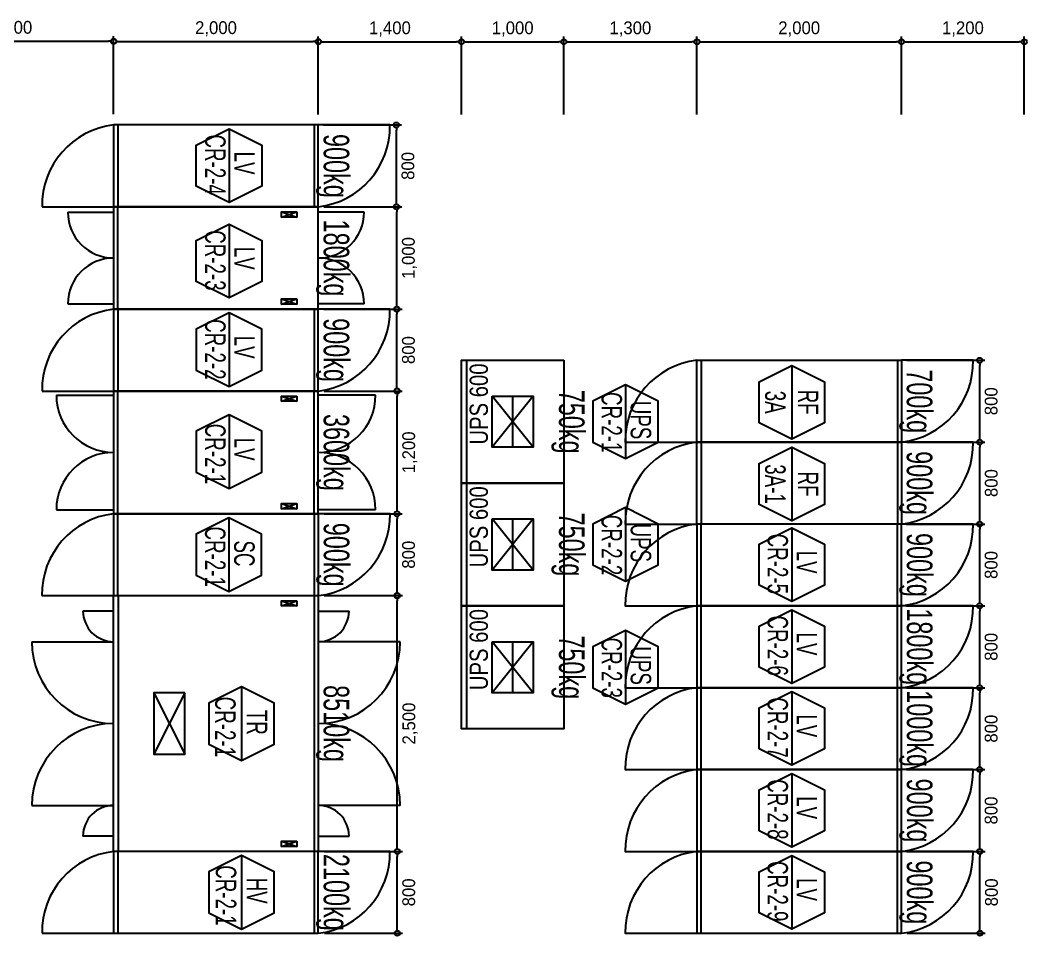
# Model space of a CAD drawing. Header units: millimetres. Extents: x 89978 to 501025, y -351975 to 837171.
# Drawn here: x 300686 to 310525, y 742978 to 751928 of the extents above; entities that cross this region are included whole.
import ezdxf
from ezdxf.enums import TextEntityAlignment as Align

# ---------------------------------------------------------------- set-up
doc = ezdxf.new("R2010")
doc.units = ezdxf.units.MM
doc.header["$LTSCALE"] = 150
doc.layers.get('Defpoints').update_dxf_attribs({"color": 150})
for name, color, linetype in [('------00 Switch Gear', 3, 'Continuous'), ('------00 Switch Gear_Number', 1, 'Continuous'), ('-----36 Dimension', 1, 'Continuous'), ('20251030_전기하중검토', 241, 'Continuous')]:
    doc.layers.add(name, color=color, linetype=linetype)
doc.layers.add('NOPLOT', color=191, linetype='Continuous', plot=False)
doc.styles.add('ELEC', font='')
doc.styles.get('ELEC').set_extended_font_data('Dotum')
doc.dimstyles.new('ELEC', dxfattribs={"dimscale": 100, "dimtxt": 2, "dimasz": 1, "dimexe": 2, "dimexo": 1, "dimgap": 1, "dimtad": 1, "dimdec": 0, "dimrnd": 0.25, "dimzin": 9, "dimdsep": 32, "dimlunit": 6, "dimtxsty": 'ELEC', "dimblk": 'Z_DOT', "dimcen": 3, "dimclrd": 7, "dimclre": 7, "dimclrt": 3, "dimadec": 0, "dimazin": 0, "dimtfac": 1, "dimtdec": 0, "dimtix": 1, "dimtmove": 2, "dimatfit": 1, "dimfxl": 1, "dimarcsym": 0})

# ---------------------------------------------------------------- blocks, each defined once
blk = doc.blocks.new('_DOTBLANK')
at = {"color": 0, "linetype": 'ByBlock'}
blk.add_line((-0.5, 0), (-1, 0), dxfattribs=at)
blk.add_circle((0, 0), 0.5, dxfattribs=at)
blk = doc.blocks.new('*D371')
at = {"layer": '-----36 Dimension', "color": 0, "lineweight": -2, "transparency": 16777216}
for p, q in [((306000, 751006, 0), (306000, 751766.6, 0)), ((307300, 751006, 0), (307300, 751766.6, 0)), ((306050, 751716.6, 0), (307250, 751716.6, 0))]:
    blk.add_line(p, q, dxfattribs=at)
at = {"layer": 'Defpoints', "color": 0, "transparency": 16777216}
for p in [(307300, 751716.6, 0), (306000, 750956), (307300, 750956, 0)]:
    blk.add_point(p, dxfattribs=at)
at = {"layer": '-----36 Dimension', "color": 0, "lineweight": -2, "transparency": 16777216, "xscale": 50, "yscale": 50, "zscale": 50, "rotation": 180}
blk.add_blockref('_DOTBLANK', (306000, 751716.6, 0), dxfattribs=at)
at = {"layer": '-----36 Dimension', "color": 0, "lineweight": -2, "transparency": 16777216, "xscale": 50, "yscale": 50, "zscale": 50}
blk.add_blockref('_DOTBLANK', (307300, 751716.6, 0), dxfattribs=at)
at = {"layer": '-----36 Dimension', "color": 0, "transparency": 16777216, "insert": (306650, 751841.2, 0), "char_height": 125, "attachment_point": 5, "style": 'ELEC'}
blk.add_mtext('1,300', dxfattribs=at)
blk = doc.blocks.new('Z_DOT')
for p, q in [((0, -2), (0, 2)), ((-2, 0), (2, 0))]:
    blk.add_line(p, q)
for radius in [2.5, 1.25]:
    blk.add_circle((0, 0), radius)
blk = doc.blocks.new('*D372')
at = {"layer": '-----36 Dimension', "color": 0, "lineweight": -2, "transparency": 16777216}
for p, q in [((301600.5, 751007.6, 0), (301600.5, 751768.2, 0)), ((303600.5, 751007.6, 0), (303600.5, 751768.2, 0)), ((301650.5, 751718.2, 0), (303550.5, 751718.2, 0))]:
    blk.add_line(p, q, dxfattribs=at)
at = {"layer": 'Defpoints', "color": 0, "transparency": 16777216}
for p in [(303600.5, 751718.2, 0), (301600.5, 750957.6, 0), (303600.5, 750957.6, 0)]:
    blk.add_point(p, dxfattribs=at)
at = {"layer": '-----36 Dimension', "color": 0, "lineweight": -2, "transparency": 16777216, "xscale": 50, "yscale": 50, "zscale": 50, "rotation": 180}
blk.add_blockref('_DOTBLANK', (301600.5, 751718.2, 0), dxfattribs=at)
at = {"layer": '-----36 Dimension', "color": 0, "lineweight": -2, "transparency": 16777216, "xscale": 50, "yscale": 50, "zscale": 50}
blk.add_blockref('_DOTBLANK', (303600.5, 751718.2, 0), dxfattribs=at)
at = {"layer": '-----36 Dimension', "color": 0, "transparency": 16777216, "insert": (302600.5, 751842.8, 0), "char_height": 125, "attachment_point": 5, "style": 'ELEC'}
blk.add_mtext('2,000', dxfattribs=at)
blk = doc.blocks.new('*D373')
at = {"layer": '-----36 Dimension', "color": 0, "lineweight": -2, "transparency": 16777216}
for p, q in [((299600.5, 751010.8, 0), (299600.5, 751771.3, 0)), ((301600.5, 751007.6, 0), (301600.5, 751771.3, 0)), ((299650.5, 751721.3, 0), (301550.5, 751721.3, 0))]:
    blk.add_line(p, q, dxfattribs=at)
at = {"layer": 'Defpoints', "color": 0, "transparency": 16777216}
for p in [(301600.5, 751721.3, 0), (299600.5, 750960.8, 0), (301600.5, 750957.6, 0)]:
    blk.add_point(p, dxfattribs=at)
at = {"layer": '-----36 Dimension', "color": 0, "lineweight": -2, "transparency": 16777216, "xscale": 50, "yscale": 50, "zscale": 50, "rotation": 180}
blk.add_blockref('_DOTBLANK', (299600.5, 751721.3, 0), dxfattribs=at)
at = {"layer": '-----36 Dimension', "color": 0, "lineweight": -2, "transparency": 16777216, "xscale": 50, "yscale": 50, "zscale": 50}
blk.add_blockref('_DOTBLANK', (301600.5, 751721.3, 0), dxfattribs=at)
at = {"layer": '-----36 Dimension', "color": 0, "transparency": 16777216, "insert": (300600.5, 751846, 0), "char_height": 125, "attachment_point": 5, "style": 'ELEC'}
blk.add_mtext('2,000', dxfattribs=at)
blk = doc.blocks.new('*D380')
at = {"layer": '-----36 Dimension', "color": 0, "lineweight": -2, "transparency": 16777216}
for p, q in [((309350, 747003.2), (310113.8, 747003.2)), ((310063.8, 746253.2), (310063.8, 746953.2)), ((309353.2, 746203.2), (310113.8, 746203.2))]:
    blk.add_line(p, q, dxfattribs=at)
at = {"layer": 'Defpoints', "color": 0, "transparency": 16777216}
for p in [(309300, 747003.2, 0), (310063.8, 747003.2), (309303.2, 746203.2, 0)]:
    blk.add_point(p, dxfattribs=at)
at = {"layer": '-----36 Dimension', "color": 0, "lineweight": -2, "transparency": 16777216, "xscale": 50, "yscale": 50, "zscale": 50}
for p, rotation in [((310063.8, 747003.2), 90), ((310063.8, 746203.2), 270)]:
    blk.add_blockref('_DOTBLANK', p, dxfattribs=dict(at, rotation=rotation))
at = {"layer": '-----36 Dimension', "color": 0, "transparency": 16777216, "insert": (310176.3, 746603.2), "char_height": 125, "attachment_point": 5, "rotation": 90, "style": 'ELEC'}
blk.add_mtext('800', dxfattribs=at)
blk = doc.blocks.new('*D381')
at = {"layer": '-----36 Dimension', "color": 0, "lineweight": -2, "transparency": 16777216}
for p, q in [((309350, 746203.2), (310113.8, 746203.2)), ((310063.8, 745453.2), (310063.8, 746153.2)), ((309353.2, 745403.2), (310113.8, 745403.2))]:
    blk.add_line(p, q, dxfattribs=at)
at = {"layer": 'Defpoints', "color": 0, "transparency": 16777216}
for p in [(309300, 746203.2, 0), (310063.8, 746203.2), (309303.2, 745403.2, 0)]:
    blk.add_point(p, dxfattribs=at)
at = {"layer": '-----36 Dimension', "color": 0, "lineweight": -2, "transparency": 16777216, "xscale": 50, "yscale": 50, "zscale": 50}
for p, rotation in [((310063.8, 746203.2), 90), ((310063.8, 745403.2), 270)]:
    blk.add_blockref('_DOTBLANK', p, dxfattribs=dict(at, rotation=rotation))
at = {"layer": '-----36 Dimension', "color": 0, "transparency": 16777216, "insert": (310176.3, 745803.2), "char_height": 125, "attachment_point": 5, "rotation": 90, "style": 'ELEC'}
blk.add_mtext('800', dxfattribs=at)
blk = doc.blocks.new('*D382')
at = {"layer": '-----36 Dimension', "color": 0, "lineweight": -2, "transparency": 16777216}
for p, q in [((309350, 745403.2), (310113.8, 745403.2)), ((310063.8, 744653.2), (310063.8, 745353.2)), ((309353.2, 744603.2), (310113.8, 744603.2))]:
    blk.add_line(p, q, dxfattribs=at)
at = {"layer": 'Defpoints', "color": 0, "transparency": 16777216}
for p in [(309300, 745403.2, 0), (310063.8, 745403.2), (309303.2, 744603.2, 0)]:
    blk.add_point(p, dxfattribs=at)
at = {"layer": '-----36 Dimension', "color": 0, "lineweight": -2, "transparency": 16777216, "xscale": 50, "yscale": 50, "zscale": 50}
for p, rotation in [((310063.8, 745403.2), 90), ((310063.8, 744603.2), 270)]:
    blk.add_blockref('_DOTBLANK', p, dxfattribs=dict(at, rotation=rotation))
at = {"layer": '-----36 Dimension', "color": 0, "transparency": 16777216, "insert": (310176.3, 745003.2), "char_height": 125, "attachment_point": 5, "rotation": 90, "style": 'ELEC'}
blk.add_mtext('800', dxfattribs=at)
blk = doc.blocks.new('*D383')
at = {"layer": '-----36 Dimension', "color": 0, "lineweight": -2, "transparency": 16777216}
for p, q in [((309350, 744603.2), (310113.8, 744603.2)), ((310063.8, 743853.2), (310063.8, 744553.2)), ((309353.2, 743803.2), (310113.8, 743803.2))]:
    blk.add_line(p, q, dxfattribs=at)
at = {"layer": 'Defpoints', "color": 0, "transparency": 16777216}
for p in [(309300, 744603.2, 0), (310063.8, 744603.2), (309303.2, 743803.2, 0)]:
    blk.add_point(p, dxfattribs=at)
at = {"layer": '-----36 Dimension', "color": 0, "lineweight": -2, "transparency": 16777216, "xscale": 50, "yscale": 50, "zscale": 50}
for p, rotation in [((310063.8, 744603.2), 90), ((310063.8, 743803.2), 270)]:
    blk.add_blockref('_DOTBLANK', p, dxfattribs=dict(at, rotation=rotation))
at = {"layer": '-----36 Dimension', "color": 0, "transparency": 16777216, "insert": (310176.3, 744203.2), "char_height": 125, "attachment_point": 5, "rotation": 90, "style": 'ELEC'}
blk.add_mtext('800', dxfattribs=at)
blk = doc.blocks.new('*D384')
at = {"layer": '-----36 Dimension', "color": 0, "lineweight": -2, "transparency": 16777216}
for p, q in [((309353.2, 743803.2), (310116.9, 743803.2)), ((310066.9, 743053.2), (310066.9, 743753.2)), ((309356.3, 743003.2), (310116.9, 743003.2))]:
    blk.add_line(p, q, dxfattribs=at)
at = {"layer": 'Defpoints', "color": 0, "transparency": 16777216}
for p in [(309303.2, 743803.2, 0), (310066.9, 743803.2), (309306.3, 743003.2, 0)]:
    blk.add_point(p, dxfattribs=at)
at = {"layer": '-----36 Dimension', "color": 0, "lineweight": -2, "transparency": 16777216, "xscale": 50, "yscale": 50, "zscale": 50}
for p, rotation in [((310066.9, 743803.2), 90), ((310066.9, 743003.2), 270)]:
    blk.add_blockref('_DOTBLANK', p, dxfattribs=dict(at, rotation=rotation))
at = {"layer": '-----36 Dimension', "color": 0, "transparency": 16777216, "insert": (310179.5, 743403.2), "char_height": 125, "attachment_point": 5, "rotation": 90, "style": 'ELEC'}
blk.add_mtext('800', dxfattribs=at)
blk = doc.blocks.new('*D385')
at = {"layer": '-----36 Dimension', "color": 0, "lineweight": -2, "transparency": 16777216}
for p, q in [((303650.5, 750903.2), (304414.2, 750903.2)), ((304364.2, 750153.2), (304364.2, 750853.2)), ((303653.6, 750103.2), (304414.2, 750103.2))]:
    blk.add_line(p, q, dxfattribs=at)
at = {"layer": 'Defpoints', "color": 0, "transparency": 16777216}
for p in [(303600.5, 750903.2, 0), (304364.2, 750903.2), (303603.6, 750103.2, 0)]:
    blk.add_point(p, dxfattribs=at)
at = {"layer": '-----36 Dimension', "color": 0, "lineweight": -2, "transparency": 16777216, "xscale": 50, "yscale": 50, "zscale": 50}
for p, rotation in [((304364.2, 750903.2), 90), ((304364.2, 750103.2), 270)]:
    blk.add_blockref('_DOTBLANK', p, dxfattribs=dict(at, rotation=rotation))
at = {"layer": '-----36 Dimension', "color": 0, "transparency": 16777216, "insert": (304476.8, 750503.2), "char_height": 125, "attachment_point": 5, "rotation": 90, "style": 'ELEC'}
blk.add_mtext('800', dxfattribs=at)
blk = doc.blocks.new('*D386')
at = {"layer": '-----36 Dimension', "color": 0, "lineweight": -2, "transparency": 16777216}
for p, q in [((303653.6, 750103.2), (304417.4, 750103.2)), ((304367.4, 749153.2), (304367.4, 750053.2)), ((303656.8, 749103.2), (304417.4, 749103.2))]:
    blk.add_line(p, q, dxfattribs=at)
at = {"layer": 'Defpoints', "color": 0, "transparency": 16777216}
for p in [(303603.6, 750103.2, 0), (304367.4, 750103.2), (303606.8, 749103.2, 0)]:
    blk.add_point(p, dxfattribs=at)
at = {"layer": '-----36 Dimension', "color": 0, "lineweight": -2, "transparency": 16777216, "xscale": 50, "yscale": 50, "zscale": 50}
for p, rotation in [((304367.4, 750103.2), 90), ((304367.4, 749103.2), 270)]:
    blk.add_blockref('_DOTBLANK', p, dxfattribs=dict(at, rotation=rotation))
at = {"layer": '-----36 Dimension', "color": 0, "transparency": 16777216, "insert": (304492, 749603.2), "char_height": 125, "attachment_point": 5, "rotation": 90, "style": 'ELEC'}
blk.add_mtext('1,000', dxfattribs=at)
blk = doc.blocks.new('*D387')
at = {"layer": '-----36 Dimension', "color": 0, "lineweight": -2, "transparency": 16777216}
for p, q in [((303655.2, 749103.2), (304419, 749103.2)), ((304369, 748353.2), (304369, 749053.2)), ((303658.4, 748303.2), (304419, 748303.2))]:
    blk.add_line(p, q, dxfattribs=at)
at = {"layer": 'Defpoints', "color": 0, "transparency": 16777216}
for p in [(303605.2, 749103.2, 0), (304369, 749103.2), (303608.4, 748303.2, 0)]:
    blk.add_point(p, dxfattribs=at)
at = {"layer": '-----36 Dimension', "color": 0, "lineweight": -2, "transparency": 16777216, "xscale": 50, "yscale": 50, "zscale": 50}
for p, rotation in [((304369, 749103.2), 90), ((304369, 748303.2), 270)]:
    blk.add_blockref('_DOTBLANK', p, dxfattribs=dict(at, rotation=rotation))
at = {"layer": '-----36 Dimension', "color": 0, "transparency": 16777216, "insert": (304481.6, 748703.2), "char_height": 125, "attachment_point": 5, "rotation": 90, "style": 'ELEC'}
blk.add_mtext('800', dxfattribs=at)
blk = doc.blocks.new('*D388')
at = {"layer": '-----36 Dimension', "color": 0, "lineweight": -2, "transparency": 16777216}
for p, q in [((303656.8, 748303.2), (304420.6, 748303.2)), ((304370.6, 747153.2), (304370.6, 748253.2)), ((303660, 747103.2), (304420.6, 747103.2))]:
    blk.add_line(p, q, dxfattribs=at)
at = {"layer": 'Defpoints', "color": 0, "transparency": 16777216}
for p in [(303606.8, 748303.2, 0), (304370.6, 748303.2), (303610, 747103.2, 0)]:
    blk.add_point(p, dxfattribs=at)
at = {"layer": '-----36 Dimension', "color": 0, "lineweight": -2, "transparency": 16777216, "xscale": 50, "yscale": 50, "zscale": 50}
for p, rotation in [((304370.6, 748303.2), 90), ((304370.6, 747103.2), 270)]:
    blk.add_blockref('_DOTBLANK', p, dxfattribs=dict(at, rotation=rotation))
at = {"layer": '-----36 Dimension', "color": 0, "transparency": 16777216, "insert": (304495.2, 747703.2), "char_height": 125, "attachment_point": 5, "rotation": 90, "style": 'ELEC'}
blk.add_mtext('1,200', dxfattribs=at)
blk = doc.blocks.new('*D389')
at = {"layer": '-----36 Dimension', "color": 0, "lineweight": -2, "transparency": 16777216}
for p, q in [((303656.8, 747103.2), (304420.6, 747103.2)), ((304370.6, 746353.2), (304370.6, 747053.2)), ((303660, 746303.2), (304420.6, 746303.2))]:
    blk.add_line(p, q, dxfattribs=at)
at = {"layer": 'Defpoints', "color": 0, "transparency": 16777216}
for p in [(303606.8, 747103.2, 0), (304370.6, 747103.2), (303610, 746303.2, 0)]:
    blk.add_point(p, dxfattribs=at)
at = {"layer": '-----36 Dimension', "color": 0, "lineweight": -2, "transparency": 16777216, "xscale": 50, "yscale": 50, "zscale": 50}
for p, rotation in [((304370.6, 747103.2), 90), ((304370.6, 746303.2), 270)]:
    blk.add_blockref('_DOTBLANK', p, dxfattribs=dict(at, rotation=rotation))
at = {"layer": '-----36 Dimension', "color": 0, "transparency": 16777216, "insert": (304483.1, 746703.2), "char_height": 125, "attachment_point": 5, "rotation": 90, "style": 'ELEC'}
blk.add_mtext('800', dxfattribs=at)
blk = doc.blocks.new('*D390')
at = {"layer": '-----36 Dimension', "color": 0, "lineweight": -2, "transparency": 16777216}
for p, q in [((303658.4, 746303.2), (304422.1, 746303.2)), ((304372.1, 743853.2), (304372.1, 746253.2)), ((303661.6, 743803.2), (304422.1, 743803.2))]:
    blk.add_line(p, q, dxfattribs=at)
at = {"layer": 'Defpoints', "color": 0, "transparency": 16777216}
for p in [(303608.4, 746303.2, 0), (304372.1, 746303.2), (303611.6, 743803.2, 0)]:
    blk.add_point(p, dxfattribs=at)
at = {"layer": '-----36 Dimension', "color": 0, "lineweight": -2, "transparency": 16777216, "xscale": 50, "yscale": 50, "zscale": 50}
for p, rotation in [((304372.1, 746303.2), 90), ((304372.1, 743803.2), 270)]:
    blk.add_blockref('_DOTBLANK', p, dxfattribs=dict(at, rotation=rotation))
at = {"layer": '-----36 Dimension', "color": 0, "transparency": 16777216, "insert": (304496.8, 745053.2), "char_height": 125, "attachment_point": 5, "rotation": 90, "style": 'ELEC'}
blk.add_mtext('2,500', dxfattribs=at)
blk = doc.blocks.new('*D391')
at = {"layer": '-----36 Dimension', "color": 0, "lineweight": -2, "transparency": 16777216}
for p, q in [((303658.4, 743803.2), (304422.1, 743803.2)), ((304372.1, 743053.2), (304372.1, 743753.2)), ((303661.6, 743003.2), (304422.1, 743003.2))]:
    blk.add_line(p, q, dxfattribs=at)
at = {"layer": 'Defpoints', "color": 0, "transparency": 16777216}
for p in [(303608.4, 743803.2, 0), (304372.1, 743803.2), (303611.6, 743003.2, 0)]:
    blk.add_point(p, dxfattribs=at)
at = {"layer": '-----36 Dimension', "color": 0, "lineweight": -2, "transparency": 16777216, "xscale": 50, "yscale": 50, "zscale": 50}
for p, rotation in [((304372.1, 743803.2), 90), ((304372.1, 743003.2), 270)]:
    blk.add_blockref('_DOTBLANK', p, dxfattribs=dict(at, rotation=rotation))
at = {"layer": '-----36 Dimension', "color": 0, "transparency": 16777216, "insert": (304484.7, 743403.2), "char_height": 125, "attachment_point": 5, "rotation": 90, "style": 'ELEC'}
blk.add_mtext('800', dxfattribs=at)
blk = doc.blocks.new('*D392')
at = {"layer": '-----36 Dimension', "color": 0, "lineweight": -2, "transparency": 16777216}
for p, q in [((309350, 748603.2), (310113.8, 748603.2)), ((310063.8, 747853.2), (310063.8, 748553.2)), ((309353.2, 747803.2), (310113.8, 747803.2))]:
    blk.add_line(p, q, dxfattribs=at)
at = {"layer": 'Defpoints', "color": 0, "transparency": 16777216}
for p in [(309300, 748603.2, 0), (310063.8, 748603.2), (309303.2, 747803.2, 0)]:
    blk.add_point(p, dxfattribs=at)
at = {"layer": '-----36 Dimension', "color": 0, "lineweight": -2, "transparency": 16777216, "xscale": 50, "yscale": 50, "zscale": 50}
for p, rotation in [((310063.8, 748603.2), 90), ((310063.8, 747803.2), 270)]:
    blk.add_blockref('_DOTBLANK', p, dxfattribs=dict(at, rotation=rotation))
at = {"layer": '-----36 Dimension', "color": 0, "transparency": 16777216, "insert": (310176.3, 748203.2), "char_height": 125, "attachment_point": 5, "rotation": 90, "style": 'ELEC'}
blk.add_mtext('800', dxfattribs=at)
blk = doc.blocks.new('*D355')
at = {"layer": '-----36 Dimension', "color": 0, "lineweight": -2, "transparency": 16777216}
for p, q in [((309351.6, 747803.2), (310115.3, 747803.2)), ((310065.3, 747053.2), (310065.3, 747753.2)), ((309354.8, 747003.2), (310115.3, 747003.2))]:
    blk.add_line(p, q, dxfattribs=at)
at = {"layer": 'Defpoints', "color": 0, "transparency": 16777216}
for p in [(309301.6, 747803.2, 0), (310065.3, 747803.2), (309304.8, 747003.2, 0)]:
    blk.add_point(p, dxfattribs=at)
at = {"layer": '-----36 Dimension', "color": 0, "lineweight": -2, "transparency": 16777216, "xscale": 50, "yscale": 50, "zscale": 50}
for p, rotation in [((310065.3, 747803.2), 90), ((310065.3, 747003.2), 270)]:
    blk.add_blockref('_DOTBLANK', p, dxfattribs=dict(at, rotation=rotation))
at = {"layer": '-----36 Dimension', "color": 0, "transparency": 16777216, "insert": (310177.9, 747403.2), "char_height": 125, "attachment_point": 5, "rotation": 90, "style": 'ELEC'}
blk.add_mtext('800', dxfattribs=at)
blk = doc.blocks.new('UPS 600kV')
at = {"layer": '------00 Switch Gear'}
blk.add_line((800, 850), (-402.4, 850), dxfattribs=at)
blk.add_lwpolyline([(797.6, -100), (-402.4, -100), (-402.4, 900), (797.6, 900)], close=True, dxfattribs=at)
at = {"layer": 'NOPLOT'}
for p, q in [((-52.4, 199), (447.6, 601)), ((447.6, 199), (-52.4, 601)), ((-52.4, 400), (447.6, 400))]:
    blk.add_line(p, q, dxfattribs=at)
blk.add_lwpolyline([(447.6, 601), (447.6, 199), (-52.4, 199), (-52.4, 601)], close=True, dxfattribs=at)
at = {"layer": 'NOPLOT', "style": 'ELEC', "width": 0.85}
blk.add_text('UPS 600', height=178.2, dxfattribs=at).set_placement((-26.2, 731.4), align=Align.MIDDLE_LEFT)
blk = doc.blocks.new('*D357')
at = {"layer": '-----36 Dimension', "color": 0, "lineweight": -2, "transparency": 16777216}
for p, q in [((307300, 751006, 0), (307300, 751766.6, 0)), ((309300, 751006, 0), (309300, 751766.6, 0)), ((307350, 751716.6, 0), (309250, 751716.6, 0))]:
    blk.add_line(p, q, dxfattribs=at)
at = {"layer": 'Defpoints', "color": 0, "transparency": 16777216}
for p in [(309300, 751716.6, 0), (307300, 750956, 0), (309300, 750956, 0)]:
    blk.add_point(p, dxfattribs=at)
at = {"layer": '-----36 Dimension', "color": 0, "lineweight": -2, "transparency": 16777216, "xscale": 50, "yscale": 50, "zscale": 50, "rotation": 180}
blk.add_blockref('_DOTBLANK', (307300, 751716.6, 0), dxfattribs=at)
at = {"layer": '-----36 Dimension', "color": 0, "lineweight": -2, "transparency": 16777216, "xscale": 50, "yscale": 50, "zscale": 50}
blk.add_blockref('_DOTBLANK', (309300, 751716.6, 0), dxfattribs=at)
at = {"layer": '-----36 Dimension', "color": 0, "transparency": 16777216, "insert": (308300, 751841.2, 0), "char_height": 125, "attachment_point": 5, "style": 'ELEC'}
blk.add_mtext('2,000', dxfattribs=at)
blk = doc.blocks.new('*D358')
at = {"layer": '-----36 Dimension', "color": 0, "lineweight": -2, "transparency": 16777216}
for p, q in [((309300, 751006, 0), (309300, 751766.6, 0)), ((310500, 751006, 0), (310500, 751766.6, 0)), ((309350, 751716.6, 0), (310450, 751716.6, 0))]:
    blk.add_line(p, q, dxfattribs=at)
at = {"layer": 'Defpoints', "color": 0, "transparency": 16777216}
for p in [(310500, 751716.6, 0), (309300, 750956, 0), (310500, 750956, 0)]:
    blk.add_point(p, dxfattribs=at)
at = {"layer": '-----36 Dimension', "color": 0, "lineweight": -2, "transparency": 16777216, "xscale": 50, "yscale": 50, "zscale": 50, "rotation": 180}
blk.add_blockref('_DOTBLANK', (309300, 751716.6, 0), dxfattribs=at)
at = {"layer": '-----36 Dimension', "color": 0, "lineweight": -2, "transparency": 16777216, "xscale": 50, "yscale": 50, "zscale": 50}
blk.add_blockref('_DOTBLANK', (310500, 751716.6, 0), dxfattribs=at)
at = {"layer": '-----36 Dimension', "color": 0, "transparency": 16777216, "insert": (309900, 751841.2, 0), "char_height": 125, "attachment_point": 5, "style": 'ELEC'}
blk.add_mtext('1,200', dxfattribs=at)
blk = doc.blocks.new('*D360')
at = {"layer": '-----36 Dimension', "color": 0, "lineweight": -2, "transparency": 16777216}
for p, q in [((305000, 751006, 0), (305000, 751766.6, 0)), ((306000, 751006, 0), (306000, 751766.6, 0)), ((305050, 751716.6, 0), (305950, 751716.6, 0))]:
    blk.add_line(p, q, dxfattribs=at)
at = {"layer": 'Defpoints', "color": 0, "transparency": 16777216}
for p in [(306000, 751716.6, 0), (305000, 750956), (306000, 750956)]:
    blk.add_point(p, dxfattribs=at)
at = {"layer": '-----36 Dimension', "color": 0, "lineweight": -2, "transparency": 16777216, "xscale": 50, "yscale": 50, "zscale": 50, "rotation": 180}
blk.add_blockref('_DOTBLANK', (305000, 751716.6, 0), dxfattribs=at)
at = {"layer": '-----36 Dimension', "color": 0, "lineweight": -2, "transparency": 16777216, "xscale": 50, "yscale": 50, "zscale": 50}
blk.add_blockref('_DOTBLANK', (306000, 751716.6, 0), dxfattribs=at)
at = {"layer": '-----36 Dimension', "color": 0, "transparency": 16777216, "insert": (305500, 751841.2, 0), "char_height": 125, "attachment_point": 5, "style": 'ELEC'}
blk.add_mtext('1,000', dxfattribs=at)
blk = doc.blocks.new('*D361')
at = {"layer": '-----36 Dimension', "color": 0, "lineweight": -2, "transparency": 16777216}
for p, q in [((303600.5, 751006), (303600.5, 751766.6)), ((305000, 751006), (305000, 751766.6)), ((303650.5, 751716.6), (304950, 751716.6))]:
    blk.add_line(p, q, dxfattribs=at)
at = {"layer": 'Defpoints', "color": 0, "transparency": 16777216}
for p in [(305000, 751716.6), (303600.5, 750956, 0), (305000, 750956)]:
    blk.add_point(p, dxfattribs=at)
at = {"layer": '-----36 Dimension', "color": 0, "lineweight": -2, "transparency": 16777216, "xscale": 50, "yscale": 50, "zscale": 50, "rotation": 180}
blk.add_blockref('_DOTBLANK', (303600.5, 751716.6), dxfattribs=at)
at = {"layer": '-----36 Dimension', "color": 0, "lineweight": -2, "transparency": 16777216, "xscale": 50, "yscale": 50, "zscale": 50}
blk.add_blockref('_DOTBLANK', (305000, 751716.6), dxfattribs=at)
at = {"layer": '-----36 Dimension', "color": 0, "transparency": 16777216, "insert": (304300.2, 751841.2), "char_height": 125, "attachment_point": 5, "style": 'ELEC'}
blk.add_mtext('1,400', dxfattribs=at)

msp = doc.modelspace()

# ---------------------------------------------------------------- linework, layer by layer
at = {"layer": '------00 Switch Gear'}
for p, q in [((301640.5, 750903.2, 0), (301640.5, 750103.2, 0)), ((303558.5, 750903.2, 0), (303558.5, 750103.2, 0)), ((304300.5, 750903.2, 0), (303600.5, 750903.2, 0)), ((300900.5, 750103.2, 0), (301600.5, 750103.2, 0)), ((301642.5, 749103.2, 0), (301642.5, 750103.2, 0)), ((301152.5, 750051.2, 0), (301600.5, 750051.2, 0)), ((303240.5, 750053.2, 0), (303390.5, 750003.2, 0)), ((303240.5, 750003.2, 0), (303390.5, 750053.2, 0)), ((304048.5, 750051.2, 0), (303600.5, 750051.2, 0)), ((301152.5, 749155.2, 0), (301600.5, 749155.2, 0)), ((303240.5, 749203.2, 0), (303390.5, 749153.2, 0)), ((303240.5, 749153.2, 0), (303390.5, 749203.2, 0)), ((304048.5, 749155.2, 0), (303600.5, 749155.2, 0)), ((301640.5, 749103.2, 0), (301640.5, 748303.2, 0)), ((303558.5, 749103.2, 0), (303558.5, 748303.2, 0)), ((304300.5, 749103.2, 0), (303600.5, 749103.2, 0)), ((307342, 748603.2), (307342, 747803.2)), ((309260, 748603.2), (309260, 747803.2)), ((300900.5, 748303.2, 0), (301600.5, 748303.2, 0)), ((300900.5, 748303.2, 0), (301600.5, 748303.2, 0)), ((301040.5, 748263.2, 0), (301600.5, 748263.2, 0)), ((301642.5, 747103.2, 0), (301642.5, 748303.2, 0)), ((303240.5, 748253.2, 0), (303390.5, 748203.2, 0)), ((303240.5, 748203.2, 0), (303390.5, 748253.2, 0)), ((303560.5, 747103.2, 0), (303560.5, 748303.2, 0)), ((304160.5, 748263.2, 0), (303600.5, 748263.2, 0)), ((307342, 747803.2), (307342, 747003.2)), ((309260, 747803.2), (309260, 747003.2)), ((301040.5, 747143.2, 0), (301600.5, 747143.2, 0)), ((303240.5, 747203.2, 0), (303390.5, 747153.2, 0)), ((303240.5, 747153.2, 0), (303390.5, 747203.2, 0)), ((304160.5, 747143.2, 0), (303600.5, 747143.2, 0)), ((301639.5, 747103.2, 0), (301639.5, 746303.2, 0)), ((303559.5, 747103.2, 0), (303559.5, 746303.2, 0)), ((304301.5, 747103.2, 0), (303601.5, 747103.2, 0)), ((307340, 747003.2), (307340, 746203.2)), ((309258, 747003.2), (309258, 746203.2)), ((310000, 747003.2), (309300, 747003.2)), ((300899.5, 746303.2, 0), (301599.5, 746303.2, 0)), ((301644.5, 746303.2, 0), (301644.5, 743803.2, 0)), ((303558.5, 746303.2, 0), (303558.5, 743803.2, 0)), ((303240.5, 746253.2, 0), (303390.5, 746203.2, 0)), ((303240.5, 746203.2, 0), (303390.5, 746253.2, 0)), ((307340, 746203.2), (307340, 745403.2)), ((309258, 746203.2), (309258, 745403.2)), ((310000, 746203.2), (309300, 746203.2)), ((301600.5, 746153.2, 0), (301300.5, 746153.2, 0)), ((303600.5, 746153.2, 0), (303900.5, 746153.2, 0)), ((300800.5, 745853.2, 0), (301600.5, 745853.2, 0)), ((304400.5, 745853.2, 0), (303600.5, 745853.2, 0)), ((307340, 745403.2), (307340, 744603.2)), ((309258, 745403.2), (309258, 744603.2)), ((310000, 745403.2), (309300, 745403.2)), ((307340, 744603.2), (307340, 743803.2)), ((309258, 744603.2), (309258, 743803.2)), ((310000, 744603.2), (309300, 744603.2)), ((300800.5, 744253.2, 0), (301600.5, 744253.2, 0)), ((304400.5, 744253.2, 0), (303600.5, 744253.2, 0)), ((301600.5, 743953.2, 0), (301300.5, 743953.2, 0)), ((303240.5, 743903.2, 0), (303390.5, 743853.2, 0)), ((303240.5, 743853.2, 0), (303390.5, 743903.2, 0)), ((303600.5, 743953.2, 0), (303900.5, 743953.2, 0)), ((301640.5, 743803.2, 0), (301640.5, 743003.2, 0)), ((303558.5, 743803.2, 0), (303558.5, 743003.2, 0)), ((304300.5, 743803.2, 0), (303600.5, 743803.2, 0)), ((307340, 743803.2), (307340, 743003.2)), ((309258, 743803.2), (309258, 743003.2)), ((310000, 743803.2), (309300, 743803.2)), ((300900.5, 743003.2, 0), (301600.5, 743003.2, 0))]:
    msp.add_line(p, q, dxfattribs=at)
at = {"layer": '------00 Switch Gear', "elevation": 0}
for points in [[(301600.5, 750903.2), (301600.5, 750103.2), (303600.5, 750103.2), (303600.5, 750903.2)], [(303600.5, 749103.2), (303600.5, 750103.2), (301600.5, 750103.2), (301600.5, 749103.2)], [(303390.5, 750053.2), (303390.5, 750003.2), (303240.5, 750003.2), (303240.5, 750053.2)], [(303390.5, 749203.2), (303390.5, 749153.2), (303240.5, 749153.2), (303240.5, 749203.2)], [(301600.5, 749103.2), (301600.5, 748303.2), (303600.5, 748303.2), (303600.5, 749103.2)], [(309300, 748603.2), (309300, 747803.2), (307300, 747803.2), (307300, 748603.2)], [(303600.5, 747103.2), (303600.5, 748303.2), (301600.5, 748303.2), (301600.5, 747103.2)], [(303390.5, 748253.2), (303390.5, 748203.2), (303240.5, 748203.2), (303240.5, 748253.2)], [(309300, 747803.2), (309300, 747003.2), (307300, 747003.2), (307300, 747803.2)], [(303390.5, 747203.2), (303390.5, 747153.2), (303240.5, 747153.2), (303240.5, 747203.2)], [(301599.5, 747103.2), (301599.5, 746303.2), (303601.5, 746303.2), (303601.5, 747103.2)], [(307300, 747003.2), (307300, 746203.2), (309300, 746203.2), (309300, 747003.2)], [(303600.5, 746303.2), (303600.5, 743803.2), (301600.5, 743803.2), (301600.5, 746303.2)], [(303390.5, 746253.2), (303390.5, 746203.2), (303240.5, 746203.2), (303240.5, 746253.2)], [(307300, 746203.2), (307300, 745403.2), (309300, 745403.2), (309300, 746203.2)], [(307300, 745403.2), (307300, 744603.2), (309300, 744603.2), (309300, 745403.2)], [(307300, 744603.2), (307300, 743803.2), (309300, 743803.2), (309300, 744603.2)], [(303390.5, 743903.2), (303390.5, 743853.2), (303240.5, 743853.2), (303240.5, 743903.2)], [(301600.5, 743803.2), (301600.5, 743003.2), (303600.5, 743003.2), (303600.5, 743803.2)], [(307300, 743803.2), (307300, 743003.2), (309300, 743003.2), (309300, 743803.2)]]:
    msp.add_lwpolyline(points, close=True, dxfattribs=at)
for points in [[(307300, 748603.2, 0.385743), (306600, 747803.2), (307300, 747803.2)], [(309300, 747803.2, 0.385743), (310000, 748603.2), (309300, 748603.2)], [(307300, 747803.2, 0.385743), (306600, 747003.2), (307300, 747003.2)], [(309300, 747003.2, 0.385743), (310000, 747803.2), (309300, 747803.2)], [(307300, 747003.2, 0.385743), (306600, 746203.2), (307300, 746203.2)], [(307300, 746203.2, 0.385743), (306600, 745403.2), (307300, 745403.2)], [(307300, 745403.2, 0.385743), (306600, 744603.2), (307300, 744603.2)], [(307300, 744603.2, 0.385743), (306600, 743803.2), (307300, 743803.2)], [(307300, 743803.2, 0.385743), (306600, 743003.2), (307300, 743003.2)]]:
    msp.add_lwpolyline(points, format="xyb", dxfattribs=at)
at = {"layer": '------00 Switch Gear'}
for centre, radius, start, end in [((301691.8, 750117, 0), 791.5, 96.62652, 181.00162), ((303509.1, 750889.3, 0), 791.5, 276.62652, 1.00162), ((301600.5, 750051.2, 0), 448, 180, 270), ((303600.5, 750051.2, 0), 448, 270, 0), ((301600.5, 749155.2, 0), 448, 90, 180), ((303600.5, 749155.2, 0), 448, 0, 90), ((301691.8, 748317, 0), 791.5, 96.62652, 181.00162), ((303509.1, 749089.3, 0), 791.5, 276.62652, 1.00162), ((301600.5, 748263.2, 0), 560, 180, 270), ((303600.5, 748263.2, 0), 560, 270, 0), ((301600.5, 747143.2, 0), 560, 90, 180), ((303600.5, 747143.2, 0), 560, 0, 90), ((301690.8, 746317, 0), 791.5, 96.62652, 181.00162), ((303510.1, 747089.3, 0), 791.5, 276.62652, 1.00162), ((309208.7, 746989.3), 791.5, 276.62652, 1.00162), ((309208.7, 746189.3), 791.5, 276.62652, 1.00162), ((301600.5, 746153.2, 0), 300, 180, 270), ((303600.5, 746153.2, 0), 300, 270, 0), ((301600.5, 745853.2, 0), 800, 180, 270), ((303600.5, 745853.2, 0), 800, 270, 0), ((309208.7, 745389.3), 791.5, 276.62652, 1.00162), ((301600.5, 744253.2, 0), 800, 90, 180), ((303600.5, 744253.2, 0), 800, 0, 90), ((309208.7, 744589.3), 791.5, 276.62652, 1.00162), ((301600.5, 743953.2, 0), 300, 90, 180), ((303600.5, 743953.2, 0), 300, 0, 90), ((301691.8, 743017, 0), 791.5, 96.62652, 181.00162), ((303509.1, 743789.3, 0), 791.5, 276.62652, 1.00162), ((309208.7, 743789.3), 791.5, 276.62652, 1.00162)]:
    msp.add_arc(centre, radius, start, end, dxfattribs=at)
at = {"layer": '------00 Switch Gear_Number', "color": 1, "elevation": 0}
for points in [[(302727.7, 750865), (302727.7, 750145), (302407.7, 750304.7), (302407.7, 750705.4), (302727.7, 750865), (303047.7, 750705.4), (303047.7, 750304.7), (302727.7, 750145)], [(302727.7, 749935), (302727.7, 749215), (302407.7, 749374.7), (302407.7, 749775.4), (302727.7, 749935), (303047.7, 749775.4), (303047.7, 749374.7), (302727.7, 749215)], [(302727.7, 749066.1), (302727.7, 748346.1), (303047.7, 748505.8), (303047.7, 748906.5), (302727.7, 749066.1), (302407.7, 748906.5), (302407.7, 748505.8), (302727.7, 748346.1)], [(308227.3, 748554.2), (308227.3, 747834.2), (307907.3, 747993.8), (307907.3, 748394.5), (308227.3, 748554.2), (308547.3, 748394.5), (308547.3, 747993.8), (308227.3, 747834.2)], [(306601.7, 748363.2), (306601.7, 747643.2), (306921.7, 747802.8), (306921.7, 748203.5), (306601.7, 748363.2), (306281.7, 748203.5), (306281.7, 747802.8), (306601.7, 747643.2)], [(302727.7, 748069.4), (302727.7, 747349.4), (303047.7, 747509), (303047.7, 747909.7), (302727.7, 748069.4), (302407.7, 747909.7), (302407.7, 747509), (302727.7, 747349.4)], [(308227.3, 747754.2), (308227.3, 747034.2), (307907.3, 747193.8), (307907.3, 747594.5), (308227.3, 747754.2), (308547.3, 747594.5), (308547.3, 747193.8), (308227.3, 747034.2)], [(306601.7, 747163.2), (306601.7, 746443.2), (306921.7, 746602.8), (306921.7, 747003.5), (306601.7, 747163.2), (306281.7, 747003.5), (306281.7, 746602.8), (306601.7, 746443.2)], [(302726.7, 747064.3), (302726.7, 746344.3), (303046.7, 746504), (303046.7, 746904.7), (302726.7, 747064.3), (302406.7, 746904.7), (302406.7, 746504), (302726.7, 746344.3)], [(308227.3, 746965), (308227.3, 746245), (307907.3, 746404.7), (307907.3, 746805.4), (308227.3, 746965), (308547.3, 746805.4), (308547.3, 746404.7), (308227.3, 746245)], [(308227.3, 746165), (308227.3, 745445), (307907.3, 745604.7), (307907.3, 746005.4), (308227.3, 746165), (308547.3, 746005.4), (308547.3, 745604.7), (308227.3, 745445)], [(306601.7, 745963.2), (306601.7, 745243.2), (306921.7, 745402.8), (306921.7, 745803.5), (306601.7, 745963.2), (306281.7, 745803.5), (306281.7, 745402.8), (306601.7, 745243.2)], [(302850.5, 745413.2), (302850.5, 744693.2), (303170.5, 744852.8), (303170.5, 745253.5), (302850.5, 745413.2), (302530.5, 745253.5), (302530.5, 744852.8), (302850.5, 744693.2)], [(308227.3, 745365), (308227.3, 744645), (307907.3, 744804.7), (307907.3, 745205.4), (308227.3, 745365), (308547.3, 745205.4), (308547.3, 744804.7), (308227.3, 744645)], [(308227.3, 744565), (308227.3, 743845), (307907.3, 744004.7), (307907.3, 744405.4), (308227.3, 744565), (308547.3, 744405.4), (308547.3, 744004.7), (308227.3, 743845)], [(302850.5, 743763.2), (302850.5, 743043.2), (303170.5, 743202.8), (303170.5, 743603.5), (302850.5, 743763.2), (302530.5, 743603.5), (302530.5, 743202.8), (302850.5, 743043.2)], [(308227.3, 743765), (308227.3, 743045), (307907.3, 743204.7), (307907.3, 743605.4), (308227.3, 743765), (308547.3, 743605.4), (308547.3, 743204.7), (308227.3, 743045)]]:
    msp.add_lwpolyline(points, dxfattribs=at)
at = {"layer": 'NOPLOT'}
for p, q in [((302294.5, 745353.2, 0), (301994.5, 744753.2, 0)), ((301994.5, 745353.2, 0), (302294.5, 744753.2, 0))]:
    msp.add_line(p, q, dxfattribs=at)
at = {"layer": 'NOPLOT', "elevation": 0}
msp.add_lwpolyline([(302294.5, 745353.2), (301994.5, 745353.2), (301994.5, 744753.2), (302294.5, 744753.2)], close=True, dxfattribs=at)

# ---------------------------------------------------------------- block references
at = {"layer": '------00 Switch Gear', "rotation": 89.99999999999999}
for p in [(305900, 747805.6), (305900, 746605.6), (305900, 745405.6)]:
    msp.add_blockref('UPS 600kV', p, dxfattribs=at)

# ---------------------------------------------------------------- texts
at = {"layer": '------00 Switch Gear_Number', "color": 0, "style": 'ELEC', "width": 0.7}
for s, p in [('CR-2-4', (302594.3, 750515.5, 0)), ('LV', (302879, 750531, 0)), ('CR-2-3', (302594.3, 749579.8, 0)), ('LV', (302879, 749601, 0)), ('CR-2-2', (302594.3, 748710.5, 0)), ('LV', (302879, 748732.1, 0)), ('CR-2-1', (306468.3, 747998.2)), ('UPS', (306753, 748019.5)), ('CR-2-1', (302594.3, 747688.6, 0)), ('LV', (302879, 747735.3, 0)), ('CR-2-2', (306468.3, 746798.2)), ('CR-2-1', (302593.3, 746683.5, 0)), ('UPS', (306753, 746819.5)), ('CR-2-5', (308090.5, 746614.1)), ('SC', (302878, 746715.3, 0)), ('LV', (308375.1, 746631)), ('CR-2-6', (308090.5, 745814.1)), ('CR-2-3', (306468.3, 745598.2)), ('LV', (308375.1, 745831)), ('UPS', (306753, 745619.5)), ('CR-2-1', (302692.2, 745020.6, 0)), ('CR-2-7', (308090.5, 745014.1)), ('TR', (303001.7, 745065.3, 0)), ('LV', (308375.1, 745031)), ('CR-2-8', (308090.5, 744214.1)), ('LV', (308375.1, 744231)), ('CR-2-9', (308090.5, 743414.1)), ('CR-2-1', (302698.8, 743373.1, 0)), ('HV', (303001.6, 743419.9, 0)), ('LV', (308375.1, 743431))]:
    msp.add_text(s, height=200, rotation=270, dxfattribs=at).set_placement(p, align=Align.MIDDLE_CENTER)
at = {"layer": '------00 Switch Gear_Number', "color": 7, "style": 'ELEC', "width": 0.7}
for s, p in [('3A', (308067.3, 748194.2)), ('RF', (308387.3, 748194.2)), ('3A-1', (308067.3, 747394.2)), ('RF', (308387.3, 747394.2))]:
    msp.add_text(s, height=200, rotation=270, dxfattribs=at).set_placement(p, align=Align.MIDDLE_CENTER)
at = {"layer": '20251030_전기하중검토', "style": 'ELEC', "width": 0.7}
for s, p in [('900kg', (303746.5, 750503.5, 0)), ('1800kg', (303746.5, 749603.5, 0)), ('900kg', (303746.5, 748703.5, 0)), ('700kg', (309445, 748203.5)), ('750kg', (306046, 748003.5)), ('3600kg', (303746.5, 747703.5, 0)), ('900kg', (309445, 747403.5)), ('750kg', (306046, 746803.5)), ('900kg', (303747.5, 746703.5, 0)), ('900kg', (309446, 746603.5)), ('1800kg', (309446, 745803.5)), ('750kg', (306046, 745603.5)), ('8510kg', (303746.5, 745053.5, 0)), ('1000kg', (309446, 745003.5)), ('900kg', (309446, 744203.5)), ('2100kg', (303746.5, 743403.5, 0)), ('900kg', (309446, 743403.5))]:
    msp.add_text(s, height=250, rotation=270, dxfattribs=at).set_placement(p, align=Align.MIDDLE)

# ---------------------------------------------------------------- dimensions: what is measured, and where the dimension line sits
at = {"layer": '-----36 Dimension'}
for base, p1, p2, angle, picture, middle in [((301600.5, 751721.3, 0), (299600.5, 750960.8, 0), (301600.5, 750957.6, 0), 180, '*D373', (300600.5, 751846, 0)), ((303600.5, 751718.2, 0), (301600.5, 750957.6, 0), (303600.5, 750957.6, 0), 180, '*D372', (302600.5, 751842.8, 0)), ((305000.0008, 751716.566), (303600.4561, 750955.9902, 0), (305000.0008, 750955.9902), 180, '*D361', (304300.2285, 751841.1929)), ((306000, 751716.6, 0), (305000, 750956), (306000, 750956), 180, '*D360', (305500, 751841.2, 0)), ((307300, 751716.6, 0), (306000, 750956), (307300, 750956, 0), 180, '*D371', (306650, 751841.2, 0)), ((309300, 751716.6, 0), (307300, 750956, 0), (309300, 750956, 0), 180, '*D357', (308300, 751841.2, 0)), ((310500, 751716.6, 0), (309300, 750956, 0), (310500, 750956, 0), 180, '*D358', (309900, 751841.2, 0)), ((304364.2, 750903.2, 0), (303603.6, 750103.2, 0), (303600.5, 750903.2, 0), 270, '*D385', (304476.8, 750503.2, 0)), ((304367.4, 750103.2, 0), (303606.8, 749103.2, 0), (303603.6, 750103.2, 0), 270, '*D386', (304492, 749603.2, 0)), ((304369, 749103.2, 0), (303608.4, 748303.2, 0), (303605.2, 749103.2, 0), 270, '*D387', (304481.6, 748703.2, 0)), ((310063.8, 748603.2, 0), (309303.2, 747803.2), (309300, 748603.2), 270, '*D392', (310176.3, 748203.2, 0)), ((304370.6, 748303.2, 0), (303610, 747103.2, 0), (303606.8, 748303.2, 0), 270, '*D388', (304495.2, 747703.2, 0)), ((310065.3, 747803.2, 0), (309304.8, 747003.2), (309301.6, 747803.2), 270, '*D355', (310177.9, 747403.2, 0)), ((304370.6, 747103.2, 0), (303610, 746303.2, 0), (303606.8, 747103.2, 0), 270, '*D389', (304483.1, 746703.2, 0)), ((310063.8, 747003.2, 0), (309303.2, 746203.2), (309300, 747003.2), 270, '*D380', (310176.3, 746603.2, 0)), ((304372.1, 746303.2, 0), (303611.6, 743803.2, 0), (303608.4, 746303.2, 0), 270, '*D390', (304496.8, 745053.2, 0)), ((310063.8, 746203.2, 0), (309303.2, 745403.2), (309300, 746203.2), 270, '*D381', (310176.3, 745803.2, 0)), ((310063.8, 745403.2, 0), (309303.2, 744603.2), (309300, 745403.2), 270, '*D382', (310176.3, 745003.2, 0)), ((310063.8, 744603.2, 0), (309303.2, 743803.2), (309300, 744603.2), 270, '*D383', (310176.3, 744203.2, 0)), ((304372.1, 743803.2, 0), (303611.6, 743003.2, 0), (303608.4, 743803.2, 0), 270, '*D391', (304484.7, 743403.2, 0)), ((310066.9, 743803.2, 0), (309306.3, 743003.2), (309303.2, 743803.2), 270, '*D384', (310179.5, 743403.2, 0))]:
    dim = msp.add_linear_dim(base=base, p1=p1, p2=p2, angle=angle, dimstyle='ELEC', override={"dimscale": 50, "dimtxt": 2.5, "dimexe": 1, "dimtad": 2, "dimtxsty": 'ELEC', "dimblk1": 'DOTBLANK', "dimblk2": 'DOTBLANK', "dimsah": 1, "dimclrd": 0, "dimclre": 0, "dimclrt": 0}, dxfattribs=at)
    dim.commit()
    dim.dimension.update_dxf_attribs({"geometry": picture, "text_midpoint": middle})

doc.saveas('drawing.dxf')
